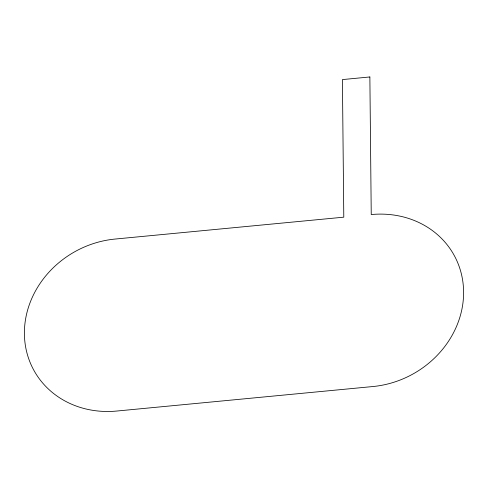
<?xml version="1.0" encoding="UTF-8"?>
<svg xmlns="http://www.w3.org/2000/svg" width="488" height="488" viewBox="0 0 488 488"><rect width="100%" height="100%" fill="white"/><g stroke="black" fill="none" stroke-linecap="round" stroke-linejoin="round"><path stroke-width="0.73" d="M369.867 76.958L342.417 79.587L343.79 217.172L115.04 239.059A93.69 84.064 -29.1 0 0 24.4 333.804A93.69 84.064 -29.1 0 0 116.76 411.042L372.96 386.533A93.69 84.064 -29.1 0 0 463.6 291.787A93.69 84.064 -29.1 0 0 371.24 214.549L369.867 76.958"/></g></svg>
